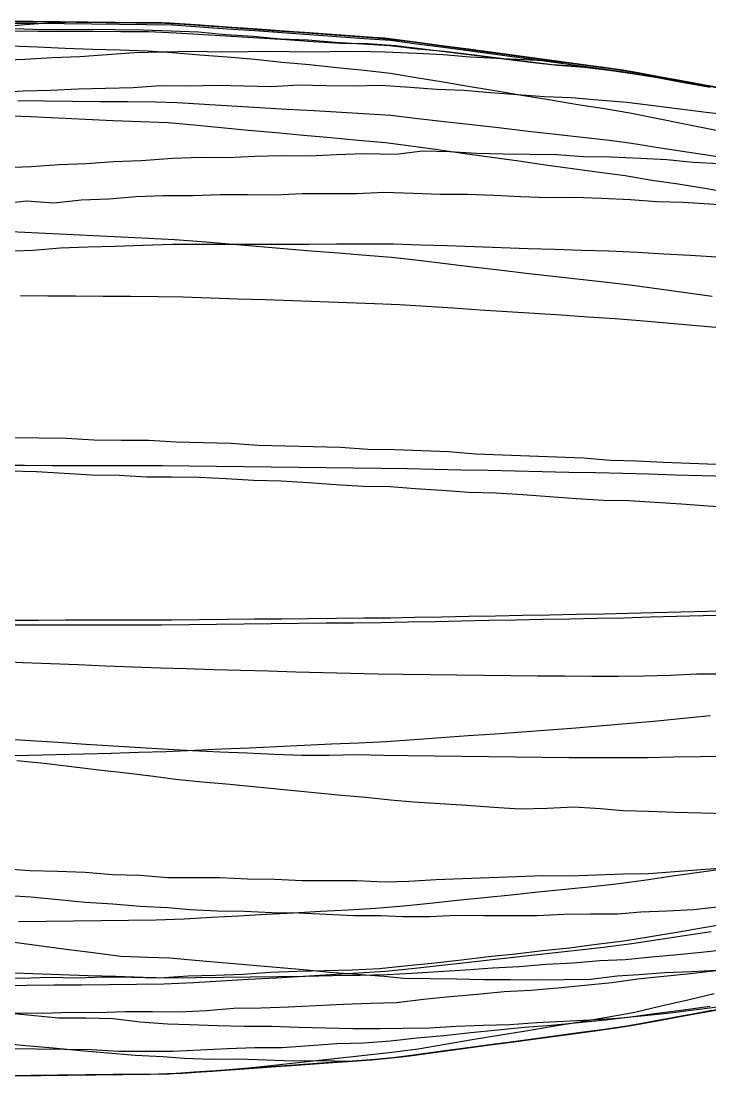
# Model space of a CAD drawing. Header units: metres. Extents: x -15 to 15, y -74.3 to -65.7.
# Drawn here: x 3.75 to 7.5, y -72.87 to -67.13 of the extents above; entities that cross this region are included whole.
import ezdxf

# ---------------------------------------------------------------- set-up
doc = ezdxf.new("R2010")
doc.units = ezdxf.units.M
doc.header["$MEASUREMENT"] = 0
doc.layers.add('Layer 01', color=12, linetype='Continuous', true_color=0xc80000)
doc.layers.add('Layer 02', color=192, linetype='Continuous', true_color=0x7d26cd)

msp = doc.modelspace()

# ---------------------------------------------------------------- linework, layer by layer
at = {"layer": 'Layer 01'}
for points in [[(3.6029, -67.1279, 3.4228), (3.7518, -67.1296, 3.4209), (3.9007, -67.1312, 3.4189), (4.0497, -67.1329, 3.4169), (4.1988, -67.1346, 3.4149), (4.3478, -67.1362, 3.4129), (4.4968, -67.1379, 3.4109), (4.6409, -67.1443, 3.4032), (4.7891, -67.1549, 3.3907), (4.9373, -67.1654, 3.3781), (5.0856, -67.176, 3.3655), (5.2339, -67.1865, 3.353), (5.3823, -67.1971, 3.3404), (5.5307, -67.2076, 3.3278), (5.679, -67.2182, 3.3152), (5.8214, -67.2322, 3.2985), (5.9674, -67.252, 3.275), (6.1136, -67.2717, 3.2515), (6.2598, -67.2914, 3.2279), (6.406, -67.3112, 3.2044), (6.5524, -67.331, 3.1808), (6.6988, -67.3507, 3.1573), (6.845, -67.3705, 3.1337), (6.9912, -67.3902, 3.1102), (7.131, -67.4141, 3.0817), (7.2747, -67.4405, 3.0503), (7.4185, -67.4669, 3.0188), (7.5627, -67.4933, 2.9873)], [(3.6146, -67.128, 3.4227), (3.7639, -67.1297, 3.4207), (3.9133, -67.1314, 3.4187), (4.0628, -67.133, 3.4167), (4.2123, -67.1347, 3.4147), (4.3618, -67.1364, 3.4127), (4.5113, -67.138, 3.4107), (4.67, -67.1464, 3.4008), (4.8185, -67.157, 3.3882), (4.9671, -67.1676, 3.3756), (5.1157, -67.1781, 3.363), (5.2644, -67.1887, 3.3504), (5.4131, -67.1993, 3.3378), (5.5619, -67.2099, 3.3252), (5.7106, -67.2204, 3.3125), (5.8661, -67.2383, 3.2913), (6.0124, -67.258, 3.2678), (6.1588, -67.2778, 3.2442), (6.3052, -67.2976, 3.2206), (6.4517, -67.3174, 3.197), (6.5982, -67.3372, 3.1735), (6.7438, -67.3568, 3.15), (6.8902, -67.3766, 3.1265), (7.042, -67.3978, 3.1012), (7.186, -67.4242, 3.0697), (7.3299, -67.4506, 3.0382), (7.474, -67.4771, 3.0067), (7.618, -67.5035, 2.9752)], [(3.6273, -67.1282, 3.4225), (3.7767, -67.1298, 3.4205), (3.926, -67.1315, 3.4185), (4.0755, -67.1332, 3.4165), (4.2249, -67.1348, 3.4146), (4.3743, -67.1365, 3.4126), (4.5237, -67.1382, 3.4106), (4.6713, -67.1465, 3.4007), (4.8198, -67.1571, 3.3881), (4.9684, -67.1676, 3.3755), (5.117, -67.1782, 3.3629), (5.2657, -67.1888, 3.3503), (5.4143, -67.1994, 3.3377), (5.563, -67.2099, 3.3251), (5.7116, -67.2205, 3.3125), (5.8569, -67.237, 3.2928), (6.0032, -67.2568, 3.2692), (6.1496, -67.2766, 3.2457), (6.296, -67.2963, 3.2221), (6.4424, -67.3161, 3.1985), (6.5889, -67.3359, 3.175), (6.7354, -67.3557, 3.1514), (6.8818, -67.3755, 3.1278), (7.0274, -67.3951, 3.1044), (7.1704, -67.4214, 3.0731), (7.3138, -67.4477, 3.0418), (7.4577, -67.4741, 3.0103), (7.6017, -67.5005, 2.9788)], [(3.6429, -67.1283, 3.4223), (3.7926, -67.13, 3.4203), (3.9423, -67.1317, 3.4183), (4.0919, -67.1334, 3.4163), (4.2415, -67.135, 3.4143), (4.391, -67.1367, 3.4123), (4.5403, -67.1384, 3.4104), (4.6405, -67.1443, 3.4033), (4.7878, -67.1548, 3.3908), (4.9366, -67.1654, 3.3782), (5.0855, -67.176, 3.3655), (5.2344, -67.1866, 3.3529), (5.3831, -67.1971, 3.3403), (5.5305, -67.2076, 3.3278), (5.679, -67.2182, 3.3152), (5.78, -67.2266, 3.3052), (5.9267, -67.2464, 3.2816), (6.0734, -67.2663, 3.2579), (6.2185, -67.2859, 3.2346), (6.3651, -67.3057, 3.211), (6.5117, -67.3255, 3.1874), (6.6582, -67.3453, 3.1638), (6.8047, -67.365, 3.1402), (6.9497, -67.3846, 3.1169), (7.064, -67.4018, 3.0964), (7.2081, -67.4283, 3.0649), (7.3522, -67.4547, 3.0333), (7.4963, -67.4812, 3.0018), (7.6389, -67.5073, 2.9707)], [(3.6854, -67.1383, 3.429), (3.8353, -67.1398, 3.4269), (3.9853, -67.1413, 3.4248), (4.1353, -67.1429, 3.4227), (4.2852, -67.1446, 3.4207), (4.4351, -67.1463, 3.4187), (4.5745, -67.1488, 3.4159), (4.7235, -67.1591, 3.403), (4.8725, -67.1694, 3.3902), (5.0216, -67.1798, 3.3774), (5.1707, -67.1903, 3.3646), (5.3198, -67.2008, 3.3519), (5.4688, -67.2113, 3.3393), (5.6178, -67.222, 3.3266), (5.7604, -67.2322, 3.3146), (5.9029, -67.2511, 3.2914), (6.0497, -67.2706, 3.2676), (6.1965, -67.2902, 3.2438), (6.3432, -67.3098, 3.22), (6.49, -67.3295, 3.1962), (6.6368, -67.3493, 3.1725), (6.7836, -67.369, 3.1489), (6.9302, -67.3889, 3.1253), (7.0688, -67.4096, 3.1006), (7.213, -67.4358, 3.0689), (7.3573, -67.4621, 3.0372), (7.5015, -67.4884, 3.0055)], [(3.7242, -67.1293, 3.4212), (3.8734, -67.1309, 3.4192), (4.0225, -67.1326, 3.4173), (4.1716, -67.1343, 3.4153), (4.3207, -67.1359, 3.4133), (4.4696, -67.1376, 3.4113), (4.5743, -67.1396, 3.4089), (4.7234, -67.1502, 3.3962), (4.8719, -67.1608, 3.3836), (5.0204, -67.1713, 3.3711), (5.1688, -67.1819, 3.3585), (5.3172, -67.1925, 3.3459), (5.4658, -67.203, 3.3333), (5.6142, -67.2136, 3.3207), (5.7604, -67.224, 3.3083), (5.8675, -67.2385, 3.2911), (6.0138, -67.2582, 3.2675), (6.1604, -67.278, 3.2439), (6.3068, -67.2978, 3.2204), (6.453, -67.3175, 3.1968), (6.5992, -67.3373, 3.1733), (6.7453, -67.357, 3.1498), (6.8913, -67.3767, 3.1263), (7.0274, -67.3951, 3.1044), (7.1549, -67.4185, 3.0765), (7.2986, -67.4449, 3.0451), (7.4423, -67.4713, 3.0136), (7.5859, -67.4976, 2.9822)], [(3.7315, -67.5608, 3.7363), (3.8815, -67.5622, 3.7341), (4.0314, -67.5636, 3.7318), (4.1813, -67.5649, 3.7296), (4.3312, -67.5663, 3.7274), (4.481, -67.5678, 3.7253), (4.5998, -67.5709, 3.7204), (4.7489, -67.5798, 3.7065), (4.898, -67.5887, 3.6927), (5.0471, -67.5976, 3.6788), (5.1962, -67.6066, 3.665), (5.3452, -67.6155, 3.6511), (5.4942, -67.6245, 3.6373), (5.643, -67.6335, 3.6235), (5.7623, -67.6408, 3.6123), (5.9091, -67.6576, 3.5865), (6.0559, -67.6743, 3.5606), (6.2027, -67.6911, 3.5347), (6.3495, -67.7079, 3.5089), (6.4962, -67.7247, 3.4831), (6.643, -67.7416, 3.4573), (6.7896, -67.7584, 3.4315), (6.9362, -67.7752, 3.4058), (7.0627, -67.7912, 3.3813), (7.2069, -67.8137, 3.3468), (7.3512, -67.8361, 3.3123), (7.4954, -67.8585, 3.2779), (7.6395, -67.8809, 3.2434)], [(3.746, -68.6228, 4.2437), (3.896, -68.6235, 4.2412), (4.046, -68.6243, 4.2388), (4.1959, -68.6251, 4.2363), (4.3458, -68.6259, 4.2338), (4.4957, -68.6267, 4.2313), (4.6315, -68.6295, 4.2227), (4.7805, -68.6345, 4.207), (4.9296, -68.6395, 4.1914), (5.0787, -68.6446, 4.1757), (5.2278, -68.6497, 4.16), (5.3768, -68.6548, 4.1443), (5.5259, -68.6599, 4.1286), (5.6748, -68.665, 4.113), (5.8095, -68.6711, 4.0942), (5.9562, -68.6805, 4.0649), (6.1029, -68.69, 4.0355), (6.2497, -68.6995, 4.0062), (6.3965, -68.709, 3.9769), (6.5433, -68.7185, 3.9476), (6.6901, -68.728, 3.9183), (6.8368, -68.7376, 3.889), (6.9834, -68.7471, 3.8597), (7.1193, -68.758, 3.826), (7.2635, -68.7707, 3.7869), (7.4078, -68.7834, 3.7478), (7.552, -68.7961, 3.7086)], [(3.6184, -69.5464, 4.4425), (3.7683, -69.5468, 4.4399), (3.9183, -69.5472, 4.4373), (4.0682, -69.5475, 4.4347), (4.2182, -69.5478, 4.4321), (4.3682, -69.548, 4.4295), (4.5181, -69.5481, 4.4269), (4.6646, -69.5495, 4.4147), (4.8136, -69.5513, 4.3984), (4.9626, -69.5532, 4.382), (5.1117, -69.5549, 4.3656), (5.2608, -69.5567, 4.3492), (5.4099, -69.5583, 4.3328), (5.5589, -69.56, 4.3164), (5.7079, -69.5615, 4.3), (5.8522, -69.5642, 4.275), (5.9989, -69.5675, 4.2444), (6.1456, -69.5708, 4.2138), (6.2924, -69.574, 4.1831), (6.4392, -69.5772, 4.1524), (6.586, -69.5804, 4.1218), (6.7328, -69.5835, 4.0911), (6.8795, -69.5865, 4.0604), (7.0262, -69.5895, 4.0298), (7.1678, -69.5937, 3.9897), (7.312, -69.598, 3.9488), (7.4563, -69.6022, 3.9078), (7.6005, -69.6063, 3.8669)], [(3.6931, -70.3893, 4.4496), (3.8431, -70.3891, 4.447), (3.993, -70.3888, 4.4444), (4.143, -70.3886, 4.4418), (4.2929, -70.3884, 4.4392), (4.4428, -70.3882, 4.4366), (4.5731, -70.3879, 4.4332), (4.7221, -70.3864, 4.4167), (4.8712, -70.385, 4.4003), (5.0203, -70.3835, 4.3839), (5.1694, -70.3821, 4.3674), (5.3184, -70.3807, 4.351), (5.4675, -70.3792, 4.3346), (5.6164, -70.3778, 4.3181), (5.7604, -70.3764, 4.3023), (5.8933, -70.374, 4.2745), (6.04, -70.3713, 4.2437), (6.1868, -70.3686, 4.213), (6.3336, -70.3659, 4.1823), (6.4804, -70.3632, 4.1515), (6.6272, -70.3605, 4.1208), (6.7739, -70.3578, 4.0901), (6.9205, -70.3552, 4.0594), (7.0539, -70.3525, 4.0295), (7.1982, -70.3489, 3.9885), (7.3424, -70.3454, 3.9475), (7.4866, -70.3418, 3.9065), (7.6308, -70.3382, 3.8655)], [(3.6148, -70.4161, 4.4475), (3.7647, -70.4157, 4.4449), (3.9146, -70.4154, 4.4423), (4.0646, -70.4151, 4.4397), (4.2146, -70.4149, 4.4371), (4.3645, -70.4148, 4.4345), (4.5145, -70.4147, 4.4319), (4.6653, -70.4134, 4.4195), (4.8142, -70.4116, 4.4032), (4.9633, -70.4099, 4.3868), (5.1123, -70.4083, 4.3703), (5.2614, -70.4067, 4.3539), (5.4105, -70.4052, 4.3375), (5.5596, -70.4038, 4.3211), (5.7086, -70.4024, 4.3046), (5.8568, -70.3999, 4.2788), (6.0034, -70.3968, 4.2481), (6.1502, -70.3937, 4.2175), (6.2969, -70.3907, 4.1868), (6.4437, -70.3878, 4.1561), (6.5905, -70.3849, 4.1254), (6.7373, -70.3821, 4.0947), (6.884, -70.3794, 4.064), (7.0306, -70.3767, 4.033), (7.1748, -70.3727, 3.9921), (7.319, -70.3688, 3.9511), (7.4632, -70.3649, 3.9101), (7.6075, -70.3611, 3.8692)], [(3.6283, -72.3793, 3.7765), (3.7781, -72.3779, 3.7743), (3.928, -72.3765, 3.7721), (4.078, -72.3751, 3.7699), (4.228, -72.3738, 3.7677), (4.3779, -72.3724, 3.7655), (4.5279, -72.371, 3.7633), (4.691, -72.363, 3.7506), (4.8399, -72.3542, 3.7366), (4.9889, -72.3454, 3.7227), (5.1379, -72.3367, 3.7088), (5.287, -72.3279, 3.6948), (5.4361, -72.3191, 3.6808), (5.5852, -72.3104, 3.6669), (5.7342, -72.3016, 3.6529), (5.8935, -72.2852, 3.6268), (6.0401, -72.2687, 3.6008), (6.1868, -72.2523, 3.5748), (6.3336, -72.2358, 3.5487), (6.4804, -72.2194, 3.5226), (6.6272, -72.203, 3.4966), (6.774, -72.1865, 3.4705), (6.9207, -72.1701, 3.4444), (7.0741, -72.1511, 3.4142), (7.2183, -72.1292, 3.3794), (7.3625, -72.1072, 3.3446), (7.5067, -72.0853, 3.3098)], [(3.6993, -72.871, 3.4216), (3.8488, -72.8694, 3.4196), (3.9985, -72.8677, 3.4176), (4.1482, -72.866, 3.4156), (4.2979, -72.8643, 3.4136), (4.4477, -72.8627, 3.4116), (4.6287, -72.8565, 3.4043), (4.7772, -72.846, 3.3917), (4.9259, -72.8354, 3.3791), (5.0746, -72.8248, 3.3665), (5.2234, -72.8142, 3.3538), (5.3723, -72.8036, 3.3412), (5.5212, -72.793, 3.3286), (5.6702, -72.7824, 3.316), (5.8467, -72.7644, 3.2944), (5.993, -72.7446, 3.2709), (6.1394, -72.7248, 3.2473), (6.2859, -72.705, 3.2237), (6.4325, -72.6852, 3.2001), (6.5791, -72.6654, 3.1765), (6.7257, -72.6456, 3.1529), (6.8724, -72.6258, 3.1293), (7.037, -72.6031, 3.1023), (7.181, -72.5767, 3.0708), (7.325, -72.5503, 3.0393), (7.4691, -72.5238, 3.0078), (7.6132, -72.4974, 2.9763)], [(3.7044, -72.871, 3.4215), (3.853, -72.8693, 3.4195), (4.0017, -72.8676, 3.4175), (4.1505, -72.866, 3.4155), (4.2993, -72.8643, 3.4136), (4.4483, -72.8627, 3.4116), (4.6418, -72.8556, 3.4032), (4.7894, -72.8451, 3.3906), (4.9372, -72.8346, 3.3781), (5.0852, -72.824, 3.3656), (5.2333, -72.8135, 3.353), (5.3814, -72.803, 3.3405), (5.5297, -72.7924, 3.3279), (5.678, -72.7819, 3.3153), (5.8662, -72.7617, 3.2913), (6.0118, -72.7421, 3.2679), (6.1575, -72.7224, 3.2444), (6.3034, -72.7027, 3.2209), (6.4494, -72.6829, 3.1974), (6.5955, -72.6632, 3.1739), (6.7416, -72.6435, 3.1504), (6.8878, -72.6237, 3.1268), (7.0597, -72.599, 3.0973), (7.2031, -72.5726, 3.0659), (7.3466, -72.5463, 3.0346), (7.4903, -72.52, 3.0032), (7.6339, -72.4936, 2.9717)], [(3.7083, -72.8709, 3.4214), (3.8569, -72.8693, 3.4195), (4.0057, -72.8676, 3.4175), (4.1546, -72.8659, 3.4155), (4.3035, -72.8643, 3.4135), (4.4524, -72.8626, 3.4115), (4.6202, -72.8571, 3.405), (4.7681, -72.8466, 3.3925), (4.916, -72.8361, 3.3799), (5.0641, -72.8255, 3.3674), (5.2123, -72.815, 3.3548), (5.3605, -72.8045, 3.3422), (5.5088, -72.7939, 3.3297), (5.657, -72.7834, 3.3171), (5.8216, -72.7677, 3.2985), (5.9674, -72.7481, 3.275), (6.1133, -72.7283, 3.2515), (6.2593, -72.7086, 3.228), (6.4054, -72.6889, 3.2045), (6.5515, -72.6692, 3.181), (6.6977, -72.6494, 3.1574), (6.8438, -72.6297, 3.1339), (6.99, -72.6099, 3.1104), (7.1446, -72.5834, 3.0787), (7.2882, -72.557, 3.0473), (7.4319, -72.5307, 3.0159), (7.5757, -72.5043, 2.9845)]]:
    msp.add_polyline3d(points, dxfattribs=at)
at = {"layer": 'Layer 02'}
for points in [[(7.6429, -67.5081, 2.9698), (7.4994, -67.4817, 3.0012), (7.3557, -67.4554, 3.0326), (7.2124, -67.4291, 3.0639), (7.0693, -67.4028, 3.0952), (6.9163, -67.3801, 3.1223), (6.7701, -67.3604, 3.1458), (6.6237, -67.3406, 3.1694), (6.4776, -67.3209, 3.1929), (6.3317, -67.3011, 3.2164), (6.1858, -67.2815, 3.2398), (6.0401, -67.2618, 3.2633), (5.8946, -67.2421, 3.2867), (5.7286, -67.2217, 3.311), (5.5803, -67.2112, 3.3236), (5.4316, -67.2006, 3.3362), (5.2833, -67.19, 3.3488), (5.1349, -67.1795, 3.3614), (4.9867, -67.1689, 3.3739), (4.8386, -67.1584, 3.3865), (4.6907, -67.1479, 3.399), (4.5172, -67.1381, 3.4107), (4.3684, -67.1365, 3.4126), (4.2191, -67.1348, 3.4146), (4.0699, -67.1331, 3.4166), (3.9209, -67.1368, 3.4227), (3.7719, -67.1476, 3.4343), (3.623, -67.1602, 3.4472)], [(7.5972, -67.5056, 2.9843), (7.4538, -67.4734, 3.0111), (7.3103, -67.447, 3.0425), (7.1665, -67.4206, 3.074), (7.0274, -67.3951, 3.1044), (6.8922, -67.3769, 3.1261), (6.7459, -67.3571, 3.1497), (6.5996, -67.3373, 3.1732), (6.4533, -67.3176, 3.1968), (6.3071, -67.2978, 3.2203), (6.1609, -67.2781, 3.2439), (6.0148, -67.2583, 3.2674), (5.8688, -67.2386, 3.2909), (5.7398, -67.2225, 3.3101), (5.591, -67.2119, 3.3227), (5.4422, -67.2013, 3.3353), (5.2934, -67.1908, 3.3479), (5.1448, -67.1802, 3.3605), (4.9962, -67.1696, 3.3731), (4.8477, -67.1591, 3.3857), (4.6994, -67.1485, 3.3983), (4.56, -67.1386, 3.4101), (4.4116, -67.1369, 3.4121), (4.2618, -67.1353, 3.4141), (4.112, -67.1336, 3.4161), (3.9626, -67.1319, 3.418), (3.8131, -67.1302, 3.42), (3.6637, -67.1286, 3.422)], [(7.5158, -67.4847, 2.9976), (7.3717, -67.4597, 3.0301), (7.2277, -67.4374, 3.0648), (7.0838, -67.4142, 3.0987), (6.9345, -67.3937, 3.1279), (6.7878, -67.376, 3.1531), (6.6415, -67.3652, 3.1836), (6.4948, -67.3476, 3.2088), (6.348, -67.3294, 3.2337), (6.2012, -67.3112, 3.2586), (6.0544, -67.293, 3.2835), (5.9079, -67.2812, 3.3132), (5.7578, -67.2634, 3.3389), (5.6089, -67.2544, 3.3528), (5.4599, -67.2452, 3.3665), (5.311, -67.2309, 3.3762), (5.1623, -67.2261, 3.3933), (5.0134, -67.212, 3.4032), (4.8643, -67.2021, 3.4164), (4.7156, -67.1881, 3.4264), (4.5666, -67.1824, 3.4428), (4.4143, -67.1774, 3.4431), (4.2644, -67.1759, 3.4452), (4.1145, -67.1741, 3.4471), (3.9646, -67.1749, 3.451), (3.8146, -67.1731, 3.4529), (3.665, -67.1687, 3.4528)], [(7.5451, -67.4901, 2.9912), (7.4013, -67.4668, 3.025), (7.2571, -67.4435, 3.0589), (7.1129, -67.4197, 3.0925), (6.9637, -67.398, 3.1234), (6.8171, -67.3806, 3.1489), (6.6709, -67.37, 3.1795), (6.5241, -67.3526, 3.2049), (6.3773, -67.3346, 3.2299), (6.2305, -67.3165, 3.2549), (6.0837, -67.2985, 3.28), (5.937, -67.2807, 3.3051), (5.7903, -67.263, 3.3304), (5.6376, -67.2523, 3.3472), (5.4893, -67.2491, 3.3654), (5.3403, -67.2402, 3.3793), (5.1912, -67.2307, 3.3928), (5.0421, -67.2212, 3.4063), (4.893, -67.2116, 3.4197), (4.744, -67.2022, 3.4332), (4.5949, -67.1929, 3.4469), (4.4427, -67.1865, 3.4494), (4.2928, -67.1858, 3.4522), (4.1429, -67.1852, 3.455), (3.9929, -67.1845, 3.4577), (3.8429, -67.1837, 3.4604), (3.693, -67.1828, 3.463)], [(7.5193, -67.4854, 2.9968), (7.3759, -67.4591, 3.0282), (7.2325, -67.4328, 3.0595), (7.0893, -67.4065, 3.0908), (6.925, -67.3813, 3.1208), (6.7793, -67.3616, 3.1443), (6.6327, -67.3459, 3.1711), (6.4866, -67.3385, 3.2041), (6.3405, -67.3315, 3.2373), (6.1945, -67.3246, 3.2707), (6.0479, -67.3112, 3.2991), (5.9018, -67.3042, 3.3325), (5.7295, -67.2965, 3.3683), (5.5806, -67.2927, 3.3861), (5.4325, -67.2948, 3.4084), (5.2843, -67.2972, 3.4308), (5.1354, -67.2929, 3.4483), (4.9871, -67.2948, 3.4704), (4.8388, -67.2972, 3.4929), (4.69, -67.2932, 3.5106), (4.5172, -67.2964, 3.5321), (4.3675, -67.3014, 3.5392), (4.2184, -67.3121, 3.5507), (4.0694, -67.323, 3.5623), (3.9196, -67.3275, 3.569), (3.7704, -67.3378, 3.5803), (3.6208, -67.3425, 3.5871)], [(7.6414, -67.7448, 3.152), (7.4972, -67.716, 3.1817), (7.3531, -67.6869, 3.2112), (7.2089, -67.6577, 3.2406), (7.0648, -67.6284, 3.2699), (6.9265, -67.6048, 3.2919), (6.7805, -67.583, 3.3138), (6.6338, -67.559, 3.3343), (6.4872, -67.5347, 3.3544), (6.3406, -67.5102, 3.3744), (6.194, -67.4855, 3.3943), (6.0474, -67.4608, 3.4141), (5.9009, -67.4362, 3.434), (5.7604, -67.4125, 3.453), (5.6171, -67.3974, 3.4613), (5.4682, -67.3815, 3.4699), (5.3194, -67.3653, 3.4782), (5.1704, -67.3536, 3.49), (5.0216, -67.3372, 3.4981), (4.8725, -67.325, 3.5096), (4.7235, -67.3129, 3.5211), (4.5744, -67.3006, 3.5324), (4.4383, -67.2916, 3.5302), (4.2887, -67.2868, 3.5298), (4.1391, -67.2819, 3.5293), (3.9893, -67.2764, 3.5283), (3.8396, -67.2704, 3.527), (3.6898, -67.2637, 3.5252)], [(7.624, -67.6423, 3.0796), (7.4801, -67.6248, 3.1179), (7.3361, -67.6072, 3.1561), (7.1922, -67.5895, 3.1943), (7.0482, -67.5719, 3.2325), (6.8915, -67.5584, 3.2656), (6.7449, -67.5455, 3.2945), (6.5993, -67.5406, 3.3293), (6.4528, -67.5295, 3.3595), (6.3063, -67.5178, 3.3893), (6.1597, -67.506, 3.4191), (6.0139, -67.5008, 3.4536), (5.8674, -67.4894, 3.4837), (5.7069, -67.4793, 3.5117), (5.5593, -67.4829, 3.535), (5.4106, -67.48, 3.5535), (5.2618, -67.4763, 3.5714), (5.1137, -67.4865, 3.5993), (4.9647, -67.4831, 3.6167), (4.8157, -67.4794, 3.6338), (4.6673, -67.4821, 3.655), (4.5083, -67.4809, 3.6693), (4.3595, -67.491, 3.6788), (4.2098, -67.4947, 3.6843), (4.0599, -67.4977, 3.6893), (3.9107, -67.5067, 3.6981), (3.7608, -67.5096, 3.703), (3.6114, -67.518, 3.7115)], [(7.6159, -68.0649, 3.3678), (7.4718, -68.0398, 3.401), (7.3277, -68.0166, 3.4353), (7.1836, -67.9961, 3.4709), (7.0394, -67.9711, 3.5038), (6.899, -67.9518, 3.5275), (6.7523, -67.932, 3.5514), (6.6056, -67.9118, 3.575), (6.4589, -67.8913, 3.5985), (6.3122, -67.8706, 3.6219), (6.1655, -67.8498, 3.6451), (6.0188, -67.829, 3.6684), (5.8722, -67.8083, 3.6917), (5.7336, -67.79, 3.7114), (5.5847, -67.7772, 3.7227), (5.4357, -67.764, 3.7338), (5.2868, -67.7505, 3.7448), (5.1378, -67.7367, 3.7555), (4.9888, -67.7229, 3.7662), (4.8399, -67.709, 3.7769), (4.691, -67.6951, 3.7876), (4.5503, -67.6825, 3.7969), (4.4006, -67.6765, 3.7962), (4.2508, -67.6701, 3.7952), (4.1009, -67.6636, 3.7941), (3.9511, -67.6568, 3.7929), (3.8012, -67.65, 3.7916), (3.6514, -67.6431, 3.7904)], [(7.5528, -67.906, 3.2887), (7.4096, -67.8985, 3.3324), (7.2655, -67.8837, 3.3716), (7.1222, -67.8757, 3.415), (6.9582, -67.868, 3.4594), (6.8126, -67.8662, 3.4945), (6.6661, -67.8569, 3.525), (6.5202, -67.8542, 3.5596), (6.3744, -67.8519, 3.5944), (6.2285, -67.8494, 3.6292), (6.0819, -67.8397, 3.6595), (5.936, -67.837, 3.6941), (5.7902, -67.8551, 3.7406), (5.6156, -67.8512, 3.7637), (5.4674, -67.8567, 3.785), (5.3192, -67.8625, 3.8065), (5.1702, -67.8609, 3.8242), (5.0218, -67.8661, 3.8454), (4.8735, -67.8719, 3.8669), (4.7247, -67.8705, 3.8848), (4.5764, -67.8763, 3.9062), (4.4034, -67.8883, 3.9176), (4.2536, -67.8935, 3.9233), (4.1045, -67.9053, 3.9323), (3.9547, -67.9102, 3.9378), (3.8054, -67.9219, 3.9468), (3.6557, -67.9271, 3.9525)], [(7.642, -68.1352, 3.396), (7.4982, -68.1251, 3.437), (7.3543, -68.1149, 3.4779), (7.2111, -68.1116, 3.5223), (7.0672, -68.1018, 3.5634), (6.9095, -68.094, 3.6), (6.7632, -68.0884, 3.6318), (6.6177, -68.0897, 3.6668), (6.4712, -68.084, 3.6985), (6.3247, -68.0777, 3.73), (6.1781, -68.0714, 3.7613), (6.0323, -68.0722, 3.7963), (5.8858, -68.0664, 3.8279), (5.7247, -68.0604, 3.859), (5.5771, -68.0681, 3.8814), (5.4285, -68.0686, 3.9002), (5.2797, -68.0683, 3.9186), (5.1316, -68.0749, 3.9405), (4.9827, -68.0745, 3.9588), (4.8338, -68.0736, 3.9769), (4.6856, -68.0798, 3.9986), (4.5258, -68.0801, 4.0151), (4.3762, -68.0855, 4.0208), (4.2274, -68.0975, 4.03), (4.0776, -68.1023, 4.0354), (3.9285, -68.1201, 4.0469), (3.7786, -68.1089, 4.0447), (3.6292, -68.125, 4.0546)], [(7.5116, -68.6276, 3.6642), (7.3674, -68.6079, 3.7006), (7.2232, -68.5881, 3.7369), (7.0791, -68.5682, 3.7731), (6.94, -68.5513, 3.802), (6.7934, -68.5351, 3.8286), (6.6468, -68.5185, 3.855), (6.5001, -68.5015, 3.8813), (6.3534, -68.4843, 3.9075), (6.2067, -68.467, 3.9337), (6.06, -68.4497, 3.9598), (5.9134, -68.4324, 3.986), (5.7669, -68.4153, 4.0122), (5.6275, -68.4041, 4.0249), (5.4786, -68.3924, 4.0379), (5.3296, -68.3803, 4.0507), (5.1807, -68.368, 4.0635), (5.0317, -68.3556, 4.0761), (4.8828, -68.3431, 4.0888), (4.7339, -68.3307, 4.1015), (4.5851, -68.3185, 4.1142), (4.4445, -68.311, 4.1163), (4.2948, -68.3042, 4.1163), (4.1449, -68.2971, 4.1162), (3.9951, -68.2899, 4.116), (3.8453, -68.2825, 4.1158), (3.6955, -68.2752, 4.1156)], [(7.5374, -68.4135, 3.5676), (7.3933, -68.4051, 3.6086), (7.2493, -68.3967, 3.6496), (7.1052, -68.3883, 3.6906), (6.9498, -68.3811, 3.7292), (6.8034, -68.3767, 3.7607), (6.6569, -68.372, 3.792), (6.5103, -68.3671, 3.8233), (6.3637, -68.3621, 3.8546), (6.2171, -68.3571, 3.8858), (6.0705, -68.3521, 3.917), (5.9239, -68.3472, 3.9483), (5.7773, -68.3425, 3.9797), (5.6161, -68.3424, 4.0008), (5.4673, -68.3431, 4.0189), (5.3185, -68.3435, 4.0369), (5.1696, -68.3437, 4.0547), (5.0207, -68.3438, 4.0726), (4.8717, -68.3437, 4.0904), (4.7228, -68.3438, 4.1082), (4.5739, -68.3439, 4.1261), (4.4136, -68.3491, 4.1327), (4.2639, -68.3544, 4.1377), (4.1141, -68.3593, 4.1425), (3.9643, -68.3639, 4.1473), (3.8152, -68.3776, 4.1557), (3.6653, -68.3827, 4.1607)], [(7.5354, -69.542, 3.8771), (7.3911, -69.5364, 3.9179), (7.2469, -69.5307, 3.9586), (7.1026, -69.5248, 3.9993), (6.9582, -69.5198, 4.035), (6.8116, -69.5076, 4.0644), (6.6649, -69.5023, 4.0948), (6.5181, -69.4973, 4.1252), (6.3713, -69.492, 4.1556), (6.2245, -69.4866, 4.186), (6.0781, -69.4738, 4.2153), (5.9314, -69.4681, 4.2456), (5.7847, -69.4631, 4.276), (5.6373, -69.46, 4.2945), (5.4884, -69.4496, 4.3097), (5.3394, -69.4458, 4.3258), (5.1903, -69.4424, 4.342), (5.0412, -69.4388, 4.3581), (4.8925, -69.428, 4.3733), (4.7435, -69.4241, 4.3894), (4.5945, -69.4209, 4.4056), (4.4459, -69.4124, 4.4103), (4.296, -69.4109, 4.4128), (4.146, -69.4095, 4.4152), (3.9963, -69.4012, 4.4167), (3.8463, -69.3993, 4.4191), (3.6964, -69.3979, 4.4216)], [(7.6341, -69.7779, 3.8696), (7.49, -69.7685, 3.9103), (7.346, -69.7589, 3.951), (7.2019, -69.7491, 3.9917), (7.0579, -69.7394, 4.0324), (6.9203, -69.7378, 4.0635), (6.7738, -69.7286, 4.0939), (6.6273, -69.7186, 4.1243), (6.4807, -69.7082, 4.1546), (6.3342, -69.6977, 4.1849), (6.1874, -69.6947, 4.2156), (6.0409, -69.6845, 4.246), (5.8945, -69.6741, 4.2763), (5.7601, -69.664, 4.3041), (5.6114, -69.6621, 4.3204), (5.4627, -69.6529, 4.3365), (5.3139, -69.6429, 4.3525), (5.1651, -69.6328, 4.3686), (5.016, -69.6296, 4.3849), (4.8673, -69.6197, 4.401), (4.7185, -69.6136, 4.4171), (4.5695, -69.6121, 4.4336), (4.4328, -69.6106, 4.4367), (4.2831, -69.6019, 4.4381), (4.1333, -69.6001, 4.4405), (3.9836, -69.5911, 4.442), (3.8339, -69.5815, 4.4433), (3.6839, -69.5787, 4.4456)], [(7.5732, -70.6834, 3.836), (7.4291, -70.6847, 3.8778), (7.285, -70.6909, 3.9185), (7.1409, -70.6955, 3.9593), (7.0032, -70.6961, 3.997), (6.8565, -70.6958, 4.0281), (6.7099, -70.6951, 4.0593), (6.5632, -70.694, 4.0905), (6.4165, -70.6925, 4.1217), (6.2698, -70.6909, 4.153), (6.1231, -70.6891, 4.1843), (5.9765, -70.6874, 4.2156), (5.8299, -70.6858, 4.2468), (5.6918, -70.6832, 4.2695), (5.5429, -70.68, 4.2866), (5.394, -70.6764, 4.3036), (5.245, -70.6725, 4.3208), (5.0961, -70.6683, 4.3379), (4.9471, -70.6641, 4.3551), (4.7982, -70.6598, 4.3723), (4.6493, -70.6557, 4.3894), (4.5094, -70.6511, 4.4009), (4.3596, -70.6456, 4.4042), (4.2098, -70.6399, 4.4076), (4.06, -70.6339, 4.411), (3.9101, -70.6277, 4.4144), (3.7603, -70.6215, 4.4179), (3.6105, -70.6153, 4.4213)], [(7.5011, -70.9113, 3.8065), (7.3569, -70.9253, 3.8455), (7.2128, -70.9393, 3.8845), (7.0686, -70.9532, 3.9236), (6.9174, -70.9658, 3.9564), (6.7708, -70.9773, 3.9854), (6.6241, -70.9884, 4.0145), (6.4774, -70.9993, 4.0436), (6.3307, -71.01, 4.0728), (6.184, -71.0206, 4.102), (6.0372, -71.0312, 4.1312), (5.8905, -71.0418, 4.1604), (5.7372, -71.0525, 4.1886), (5.5884, -71.0603, 4.2038), (5.4393, -71.0647, 4.2197), (5.2903, -71.0719, 4.2349), (5.1413, -71.0792, 4.2502), (4.9922, -71.0862, 4.2655), (4.8432, -71.0932, 4.2809), (4.6942, -71.1003, 4.2962), (4.5391, -71.1067, 4.3103), (4.3894, -71.1112, 4.312), (4.2395, -71.1155, 4.3137), (4.0896, -71.1194, 4.3155), (3.9397, -71.123, 4.3174), (3.7898, -71.1265, 4.3193), (3.6398, -71.1299, 4.3212)], [(7.5911, -71.1315, 3.7198), (7.4471, -71.1341, 3.762), (7.3032, -71.1366, 3.8042), (7.1594, -71.1389, 3.8465), (7.0266, -71.1403, 3.8857), (6.8803, -71.1397, 3.9181), (6.7339, -71.1387, 3.9506), (6.5875, -71.1374, 3.9833), (6.4412, -71.1358, 4.016), (6.2948, -71.1342, 4.0488), (6.1484, -71.1325, 4.0815), (6.0021, -71.1309, 4.1142), (5.8558, -71.1295, 4.1469), (5.7241, -71.1264, 4.173), (5.5759, -71.1234, 4.1912), (5.4273, -71.1273, 4.2072), (5.2785, -71.1268, 4.2241), (5.1297, -71.1207, 4.2423), (4.981, -71.1144, 4.2606), (4.8323, -71.1081, 4.2788), (4.6836, -71.102, 4.297), (4.5508, -71.0949, 4.3127), (4.4012, -71.0858, 4.3174), (4.2516, -71.0765, 4.3221), (4.102, -71.0668, 4.3269), (3.9524, -71.0569, 4.3318), (3.8029, -71.047, 4.3366), (3.6533, -71.0372, 4.3415)], [(7.5962, -71.4447, 3.6082), (7.4534, -71.4407, 3.6539), (7.3106, -71.4365, 3.6997), (7.1679, -71.4322, 3.7456), (7.0274, -71.4275, 3.7909), (6.9038, -71.4175, 3.8231), (6.7586, -71.4089, 3.8597), (6.6133, -71.4158, 3.8898), (6.4679, -71.4188, 3.9209), (6.3223, -71.4093, 3.9559), (6.1769, -71.3996, 3.991), (6.0314, -71.3899, 4.0261), (5.8861, -71.3802, 4.0611), (5.7604, -71.3695, 4.0922), (5.6243, -71.3557, 4.1123), (5.4765, -71.342, 4.1338), (5.3287, -71.3281, 4.1553), (5.181, -71.3139, 4.1769), (5.0332, -71.2996, 4.1985), (4.8856, -71.2853, 4.2201), (4.738, -71.2712, 4.2417), (4.5904, -71.2574, 4.2632), (4.4707, -71.2405, 4.2737), (4.3219, -71.2233, 4.2818), (4.1731, -71.2059, 4.29), (4.0244, -71.1885, 4.2982), (3.8757, -71.1711, 4.3064), (3.727, -71.1559, 4.3139)], [(7.5969, -71.7384, 3.4763), (7.453, -71.7489, 3.5171), (7.309, -71.7597, 3.5578), (7.165, -71.7705, 3.5984), (7.0274, -71.7732, 3.6413), (6.8849, -71.7785, 3.6722), (6.7384, -71.7845, 3.7038), (6.5927, -71.7828, 3.7391), (6.4462, -71.788, 3.7711), (6.2997, -71.7936, 3.8029), (6.1532, -71.7992, 3.8346), (6.0077, -71.8032, 3.867), (5.8612, -71.8129, 3.8962), (5.7259, -71.8164, 3.9218), (5.5775, -71.8092, 3.9426), (5.4286, -71.809, 3.9605), (5.2797, -71.809, 3.9783), (5.1315, -71.8013, 3.9993), (4.9826, -71.8006, 4.0173), (4.8345, -71.7931, 4.0382), (4.6857, -71.7928, 4.0561), (4.5464, -71.7924, 4.0716), (4.3971, -71.7808, 4.0792), (4.2473, -71.7759, 4.084), (4.098, -71.7643, 4.0916), (3.9482, -71.7593, 4.0965), (3.7983, -71.7548, 4.1012), (3.6493, -71.7439, 4.1085)], [(7.5851, -71.7434, 3.4775), (7.4409, -71.764, 3.5131), (7.2967, -71.7846, 3.5488), (7.1524, -71.8051, 3.5844), (7.005, -71.8254, 3.6194), (6.8584, -71.8412, 3.6459), (6.7117, -71.8567, 3.6725), (6.565, -71.8719, 3.6993), (6.4182, -71.887, 3.7262), (6.2714, -71.902, 3.7532), (6.1246, -71.9169, 3.7801), (5.9778, -71.932, 3.807), (5.8311, -71.9473, 3.8338), (5.6802, -71.9595, 3.8542), (5.5312, -71.9683, 3.8681), (5.3822, -71.9768, 3.8823), (5.2332, -71.9851, 3.8965), (5.0841, -71.9933, 3.9109), (4.935, -72.0014, 3.9252), (4.7859, -72.0095, 3.9396), (4.6369, -72.0178, 3.9538), (4.4854, -72.0233, 3.962), (4.3356, -72.0254, 3.9639), (4.1857, -72.0272, 3.9659), (4.0357, -72.0288, 3.968), (3.8857, -72.0303, 3.9702), (3.7358, -72.0317, 3.9723)], [(7.5538, -71.9511, 3.3794), (7.4103, -71.968, 3.4168), (7.2667, -71.9742, 3.4597), (7.1231, -71.9802, 3.5027), (6.9973, -71.99, 3.5355), (6.8513, -71.9915, 3.5693), (6.7053, -71.992, 3.6036), (6.5588, -71.9995, 3.6344), (6.4128, -71.9996, 3.6688), (6.2669, -71.9991, 3.7037), (6.1211, -71.9984, 3.7386), (5.9745, -72.0049, 3.7698), (5.8287, -72.0046, 3.8045), (5.7084, -71.9992, 3.83), (5.5599, -71.9995, 3.8483), (5.4117, -71.9926, 3.8704), (5.2636, -71.9848, 3.8929), (5.1149, -71.9839, 3.9119), (4.9668, -71.9761, 3.9344), (4.818, -71.9748, 3.9537), (4.6701, -71.9669, 3.9762), (4.5482, -71.957, 3.9953), (4.3989, -71.9498, 4.002), (4.2499, -71.9359, 4.0121), (4.1005, -71.9277, 4.0193), (3.9516, -71.9132, 4.0298), (3.8027, -71.8984, 4.0404), (3.6532, -71.8893, 4.0481)], [(7.6087, -72.0418, 3.303), (7.4645, -72.0659, 3.3365), (7.3203, -72.0899, 3.3699), (7.1761, -72.1139, 3.4034), (7.0319, -72.1379, 3.4369), (6.882, -72.1569, 3.4625), (6.7353, -72.1751, 3.4874), (6.5886, -72.19, 3.5144), (6.4418, -72.2078, 3.5397), (6.2951, -72.223, 3.5665), (6.1483, -72.241, 3.5915), (6.0017, -72.2571, 3.6178), (5.8553, -72.2713, 3.6452), (5.7017, -72.2878, 3.666), (5.5527, -72.2952, 3.6808), (5.4037, -72.2996, 3.6975), (5.2547, -72.3038, 3.7144), (5.1057, -72.308, 3.7312), (4.9567, -72.3192, 3.7436), (4.8078, -72.3241, 3.76), (4.659, -72.3289, 3.7765), (4.5021, -72.3385, 3.7846), (4.3522, -72.3366, 3.7889), (4.2022, -72.3341, 3.7935), (4.0523, -72.3386, 3.7938), (3.9025, -72.3364, 3.7982), (3.7525, -72.341, 3.7984), (3.6028, -72.3389, 3.8028)], [(7.6137, -72.1814, 3.2124), (7.4697, -72.197, 3.2512), (7.3256, -72.2128, 3.2898), (7.1819, -72.2242, 3.3312), (7.0379, -72.2396, 3.37), (6.9016, -72.2453, 3.4013), (6.7553, -72.2583, 3.4294), (6.609, -72.265, 3.4616), (6.4625, -72.277, 3.4904), (6.3164, -72.284, 3.5223), (6.1698, -72.2954, 3.5515), (6.0232, -72.3049, 3.5819), (5.8775, -72.3131, 3.6131), (5.7429, -72.3221, 3.6387), (5.5942, -72.3246, 3.6566), (5.4454, -72.3268, 3.6748), (5.2966, -72.3294, 3.6926), (5.1477, -72.3316, 3.7107), (4.9989, -72.3337, 3.7289), (4.85, -72.3359, 3.747), (4.7012, -72.3382, 3.7651), (4.56, -72.3402, 3.7823), (4.4138, -72.3356, 3.7882), (4.2641, -72.3309, 3.7943), (4.1143, -72.326, 3.8005), (3.9645, -72.3209, 3.8068), (3.8147, -72.3159, 3.8131), (3.665, -72.3109, 3.8194)], [(7.5403, -72.2977, 3.1557), (7.3977, -72.3046, 3.2017), (7.2552, -72.3109, 3.248), (7.1122, -72.3207, 3.2919), (6.9946, -72.3284, 3.3252), (6.8494, -72.3459, 3.3502), (6.7041, -72.3493, 3.3842), (6.5587, -72.3508, 3.4194), (6.4135, -72.3485, 3.4571), (6.2681, -72.3483, 3.4934), (6.1231, -72.3451, 3.5315), (5.9778, -72.3434, 3.5687), (5.8327, -72.3411, 3.6063), (5.7259, -72.3309, 3.6354), (5.5787, -72.3194, 3.662), (5.4316, -72.3076, 3.6888), (5.285, -72.2948, 3.7161), (5.1381, -72.2821, 3.7435), (4.9913, -72.2692, 3.771), (4.8445, -72.2564, 3.7983), (4.6977, -72.2438, 3.8256), (4.56, -72.231, 3.8518), (4.4395, -72.2268, 3.857), (4.2913, -72.2219, 3.8625), (4.1432, -72.2023, 3.8756), (3.9951, -72.1826, 3.8887), (3.8471, -72.1629, 3.9019), (3.6991, -72.1433, 3.915)], [(7.5368, -72.2988, 3.1561), (7.3932, -72.3149, 3.1954), (7.2495, -72.3301, 3.2353), (7.1059, -72.3448, 3.2757), (6.9658, -72.3649, 3.3048), (6.8192, -72.3793, 3.3325), (6.6726, -72.3933, 3.3606), (6.5259, -72.4071, 3.3888), (6.3799, -72.4146, 3.4218), (6.2332, -72.4279, 3.4503), (6.0866, -72.4417, 3.4785), (5.9406, -72.4548, 3.507), (5.7938, -72.4731, 3.5319), (5.6523, -72.477, 3.5519), (5.5033, -72.4833, 3.5674), (5.3543, -72.4899, 3.5827), (5.2052, -72.4965, 3.5981), (5.0562, -72.5031, 3.6134), (4.9076, -72.5041, 3.6323), (4.7586, -72.5167, 3.6438), (4.6097, -72.5245, 3.6583), (4.4656, -72.5222, 3.6683), (4.3157, -72.5228, 3.671), (4.1661, -72.5289, 3.6702), (4.0163, -72.5258, 3.6752), (3.8665, -72.5315, 3.6747), (3.717, -72.5296, 3.679)], [(7.5226, -72.4244, 3.0649), (7.379, -72.4592, 3.0898), (7.2351, -72.4911, 3.117), (7.0916, -72.5269, 3.1411), (6.9382, -72.5544, 3.1667), (6.7917, -72.5789, 3.1867), (6.6451, -72.6028, 3.2071), (6.4984, -72.6272, 3.2272), (6.3518, -72.6515, 3.2474), (6.2052, -72.6757, 3.2676), (6.0589, -72.7009, 3.287), (5.9123, -72.7256, 3.3068), (5.7535, -72.7461, 3.3322), (5.6048, -72.7619, 3.3408), (5.456, -72.7778, 3.3494), (5.3073, -72.7957, 3.3564), (5.1584, -72.8116, 3.365), (5.0094, -72.8271, 3.3738), (4.8605, -72.84, 3.3846), (4.7115, -72.8506, 3.3972), (4.5516, -72.8615, 3.4102), (4.402, -72.8632, 3.4122), (4.2523, -72.8648, 3.4142), (4.1026, -72.8665, 3.4162), (3.9527, -72.8682, 3.4182), (3.8029, -72.8699, 3.4202), (3.6529, -72.8715, 3.4222)], [(7.5114, -72.5161, 2.9985), (7.3686, -72.5423, 3.0298), (7.2252, -72.5686, 3.0611), (7.0822, -72.5948, 3.0924), (6.9571, -72.6144, 3.1157), (6.8115, -72.634, 3.1391), (6.6664, -72.6536, 3.1625), (6.5212, -72.6733, 3.1859), (6.3751, -72.693, 3.2094), (6.2297, -72.7126, 3.2328), (6.0843, -72.7323, 3.2562), (5.9381, -72.752, 3.2797), (5.7926, -72.7717, 3.3031), (5.6769, -72.782, 3.3154), (5.5284, -72.7925, 3.328), (5.3804, -72.7891, 3.3513), (5.2317, -72.7907, 3.3708), (5.0838, -72.7857, 3.3952), (4.936, -72.7802, 3.42), (4.7874, -72.7816, 3.4397), (4.6396, -72.7766, 3.4641), (4.5211, -72.7672, 3.4832), (4.3715, -72.7611, 3.4912), (4.2226, -72.7483, 3.5042), (4.0738, -72.7348, 3.5179), (3.9251, -72.7212, 3.5316), (3.7764, -72.7076, 3.5452), (3.6279, -72.6931, 3.5596)], [(7.5566, -72.4955, 2.9981), (7.4126, -72.5138, 3.0358), (7.2687, -72.5317, 3.0738), (7.1251, -72.5457, 3.1147), (6.9948, -72.5585, 3.1486), (6.8489, -72.5684, 3.1796), (6.7031, -72.5745, 3.2135), (6.5572, -72.5822, 3.2462), (6.4109, -72.5929, 3.2767), (6.2652, -72.5971, 3.312), (6.1193, -72.6027, 3.3464), (5.9731, -72.6115, 3.3783), (5.8276, -72.6142, 3.4147), (5.7045, -72.6158, 3.4391), (5.5566, -72.615, 3.4603), (5.4088, -72.6109, 3.484), (5.2608, -72.6083, 3.5066), (5.113, -72.6028, 3.5315), (4.9646, -72.6028, 3.5522), (4.8166, -72.5988, 3.5758), (4.6688, -72.593, 3.6009), (4.5472, -72.5891, 3.6193), (4.3985, -72.5796, 3.6299), (4.2508, -72.5604, 3.6479), (4.1022, -72.5579, 3.653), (3.9534, -72.5564, 3.6571), (3.8046, -72.5426, 3.6689), (3.656, -72.5279, 3.6813)], [(7.6229, -72.4956, 2.9742), (7.4791, -72.522, 3.0056), (7.3351, -72.5484, 3.0371), (7.1911, -72.5748, 3.0686), (7.0471, -72.6013, 3.1001), (6.8991, -72.6222, 3.125), (6.7531, -72.6419, 3.1485), (6.6069, -72.6617, 3.1721), (6.4604, -72.6815, 3.1956), (6.314, -72.7012, 3.2192), (6.1675, -72.721, 3.2428), (6.0209, -72.7408, 3.2664), (5.8743, -72.7606, 3.29), (5.7323, -72.778, 3.3107), (5.5841, -72.7886, 3.3233), (5.4357, -72.7991, 3.3359), (5.2872, -72.8097, 3.3484), (5.1386, -72.8202, 3.361), (4.9898, -72.8308, 3.3737), (4.8411, -72.8414, 3.3863), (4.6923, -72.852, 3.3989), (4.5551, -72.8615, 3.4102), (4.4059, -72.8631, 3.4121), (4.2566, -72.8648, 3.4141), (4.107, -72.8665, 3.4161), (3.9575, -72.8681, 3.4181), (3.808, -72.8698, 3.4201), (3.6584, -72.8715, 3.4221)], [(7.5006, -72.4938, 3.0195), (7.3566, -72.5127, 3.0568), (7.2126, -72.532, 3.0937), (7.0685, -72.5525, 3.1298), (6.9311, -72.5674, 3.1586), (6.7845, -72.5817, 3.1864), (6.6378, -72.5966, 3.2138), (6.4913, -72.6078, 3.244), (6.3448, -72.6228, 3.2713), (6.1981, -72.6371, 3.2991), (6.0517, -72.6536, 3.3252), (5.9054, -72.6657, 3.3546), (5.7604, -72.6831, 3.3796), (5.6178, -72.6928, 3.392), (5.469, -72.6975, 3.4092), (5.32, -72.7077, 3.4221), (5.171, -72.7188, 3.4344), (5.0225, -72.7184, 3.4553), (4.8735, -72.725, 3.4711), (4.7245, -72.7322, 3.4863), (4.5756, -72.7395, 3.5015), (4.4309, -72.7394, 3.5065), (4.2811, -72.7384, 3.5106), (4.1317, -72.7295, 3.5207), (3.9818, -72.7276, 3.5254), (3.8318, -72.7262, 3.5298), (3.6819, -72.7248, 3.5341)]]:
    msp.add_polyline3d(points, dxfattribs=at)

doc.saveas('drawing.dxf')
